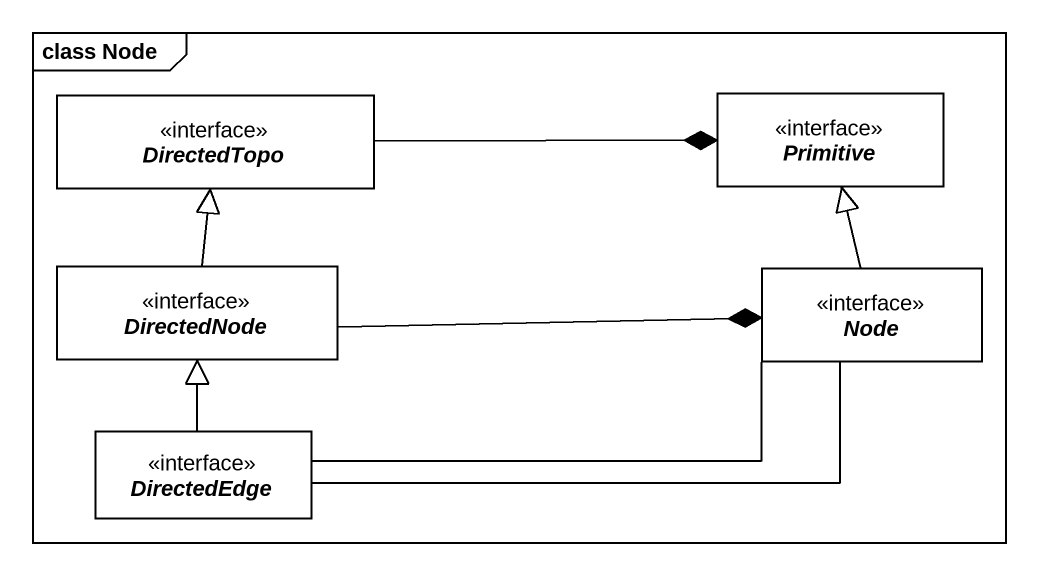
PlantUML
@startuml
mainframe class Node
hide circle
hide empty members
interface DirectedTopo
interface Primitive
interface DirectedNode
interface "Node" as Node_
interface DirectedEdge
Primitive *-left- DirectedTopo
DirectedNode -up-|> DirectedTopo
DirectedNode -right-* Node_
Node_ -up-|> Primitive
Node_ -left-|> DirectedNode
Node_ -left- DirectedEdge
@enduml
